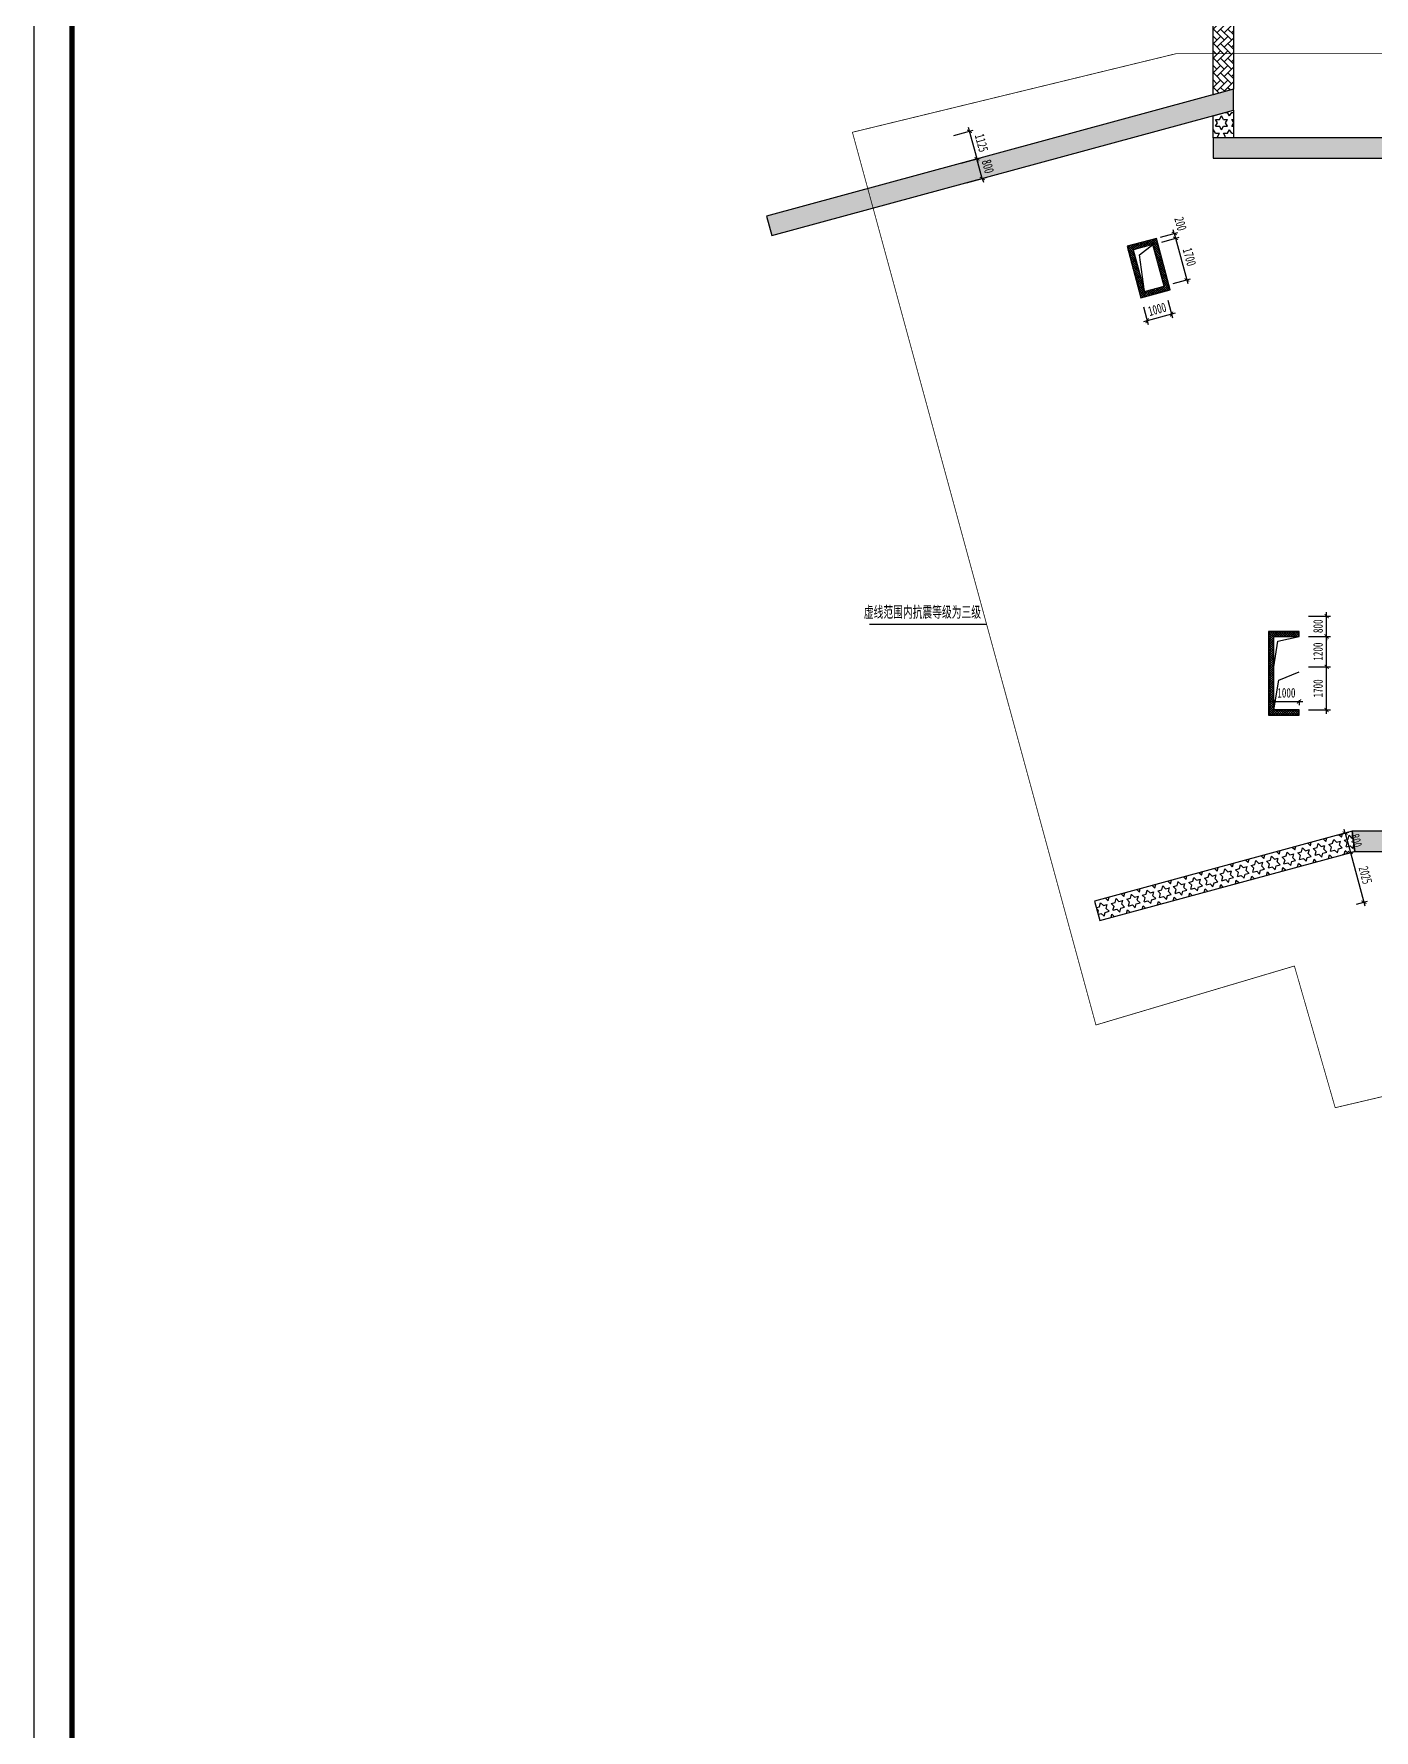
# Model space of a CAD drawing. Extents: x -302153 to 1239823, y 44204 to 1496698.
# Drawn here: x 894552 to 947381, y 794113 to 860977 of the extents above; entities that cross this region are included whole.
import ezdxf
from ezdxf.enums import TextEntityAlignment as Align
from ezdxf.xclip import XClip

# ---------------------------------------------------------------- set-up
doc = ezdxf.new("R2010")
doc.units = 0
doc.header["$LTSCALE"] = 1500
doc.header["$MEASUREMENT"] = 0
doc.header["$XCLIPFRAME"] = 0
doc.linetypes.add('DASH', pattern=[0.35, 0.25, -0.1])
doc.layers.get('0').update_dxf_attribs({"linetype": 'CONTINUOUS'})
doc.layers.get('Defpoints').update_dxf_attribs({"color": 2, "linetype": 'CONTINUOUS'})
for name, color, linetype in [('C-SHET-SHET', 144, 'CONTINUOUS'), ('HATCH1', 181, 'CONTINUOUS'), ('S_HOLE', 201, 'CONTINUOUS'), ('S_HOLE_TEXT', 201, 'CONTINUOUS'), ('S_PLAN_DIMS', 3, 'CONTINUOUS'), ('后浇带', 7, 'CONTINUOUS')]:
    doc.layers.add(name, color=color, linetype=linetype)
doc.layers.add('内框', color=8, linetype='CONTINUOUS', plot=False)
doc.layers.add('抗震等级范围线', color=110, linetype='DASH', plot=False)
doc.styles.add('TH-STYLE3', font='tssdeng.shx', dxfattribs={"width": 0.7, "bigfont": 'tssdchn.shx'})
doc.styles.add('TSSD_Dimension', font='', dxfattribs={"width": 0.7})
doc.styles.add('黑体', font='simhei.ttf')
doc.styles.get('TSSD_Dimension').set_extended_font_data('SimSun')
doc.dimstyles.new('TSSD_150_150', dxfattribs={"dimtxt": 375, "dimasz": 150, "dimexe": 150, "dimexo": 375, "dimgap": 150, "dimtad": 1, "dimdec": 0, "dimzin": 0, "dimdsep": 46, "dimtxsty": 'TSSD_Dimension', "dimblk": 'ARCHTICK', "dimblk1": 'ARCHTICK', "dimblk2": 'ARCHTICK', "dimcen": 0, "dimdle": 150, "dimclrt": 7, "dimadec": 0, "dimazin": 0, "dimtfac": 1, "dimtdec": 0, "dimtix": 1, "dimtmove": 2, "dimatfit": 3, "dimfxl": 1, "dimtolj": 1, "dimtzin": 0, "dimarcsym": 0})

# ---------------------------------------------------------------- blocks, each defined once
blk = doc.blocks.new('THAPE_A0L1_inner')
at = {"layer": '内框'}
blk.add_lwpolyline([(0, 0), (1486, 0), (1486, 841), (0, 841)], close=True, dxfattribs=at)
at = {"layer": '内框', "const_width": 1.4}
blk.add_lwpolyline([(25, 831), (25, 10), (1476, 10), (1476, 831)], close=True, dxfattribs=at)
at = {"layer": '内框', "style": '黑体', "width": 0.8}
blk.add_attdef('内框名称', (73.61, 847.62), '', height=10, dxfattribs=at)
blk = doc.blocks.new('_ArchTick')
at = {"color": 0, "const_width": 0.25}
blk.add_lwpolyline([(-0.53, -0.53), (0.53, 0.53)], dxfattribs=at)
blk = doc.blocks.new('*D96')
at = {"layer": 'Defpoints', "color": 0, "transparency": 16777216}
for p in [(944424, 838027), (945510, 838027), (944424, 837227)]:
    blk.add_point(p, dxfattribs=at)
at = {"layer": 'S_HOLE', "color": 0, "lineweight": -2, "transparency": 16777216}
for p, q in [((944799, 838027), (945660, 838027)), ((945510, 838027), (945510, 838177)), ((945510, 837227), (945510, 838027)), ((944799, 837227), (945660, 837227)), ((945510, 837227), (945510, 837077))]:
    blk.add_line(p, q, dxfattribs=at)
at = {"layer": 'S_HOLE', "color": 0, "lineweight": -2, "transparency": 16777216, "xscale": 150, "yscale": 150, "zscale": 150}
for p, rotation in [((945510, 838027), 270), ((945510, 837227), 90)]:
    blk.add_blockref('_ArchTick', p, dxfattribs=dict(at, rotation=rotation))
at = {"layer": 'S_HOLE', "color": 7, "transparency": 16777216, "insert": (945173, 837627), "char_height": 375, "attachment_point": 5, "rotation": 90, "style": 'TSSD_Dimension'}
blk.add_mtext('\\A1;800', dxfattribs=at)
blk = doc.blocks.new('*D97')
at = {"layer": 'Defpoints', "color": 0, "transparency": 16777216}
for p in [(944424, 837227), (945510, 837227), (944424, 836027)]:
    blk.add_point(p, dxfattribs=at)
at = {"layer": 'S_HOLE', "color": 0, "lineweight": -2, "transparency": 16777216}
for p, q in [((944799, 837227), (945660, 837227)), ((945510, 835877), (945510, 837377)), ((944799, 836027), (945660, 836027))]:
    blk.add_line(p, q, dxfattribs=at)
at = {"layer": 'S_HOLE', "color": 0, "lineweight": -2, "transparency": 16777216, "xscale": 150, "yscale": 150, "zscale": 150}
for p, rotation in [((945510, 837227), 90), ((945510, 836027), 270)]:
    blk.add_blockref('_ArchTick', p, dxfattribs=dict(at, rotation=rotation))
at = {"layer": 'S_HOLE', "color": 7, "transparency": 16777216, "insert": (945173, 836627), "char_height": 375, "attachment_point": 5, "rotation": 90, "style": 'TSSD_Dimension'}
blk.add_mtext('\\A1;1200', dxfattribs=at)
blk = doc.blocks.new('*D98')
at = {"layer": 'Defpoints', "color": 0, "transparency": 16777216}
for p in [(944424, 836027), (945510, 836027), (944424, 834327, 0)]:
    blk.add_point(p, dxfattribs=at)
at = {"layer": 'S_HOLE', "color": 0, "lineweight": -2, "transparency": 16777216}
for p, q in [((944799, 836027), (945660, 836027)), ((945510, 834177), (945510, 836177)), ((944799, 834327), (945660, 834327))]:
    blk.add_line(p, q, dxfattribs=at)
at = {"layer": 'S_HOLE', "color": 0, "lineweight": -2, "transparency": 16777216, "xscale": 150, "yscale": 150, "zscale": 150}
for p, rotation in [((945510, 836027), 90), ((945510, 834327), 270)]:
    blk.add_blockref('_ArchTick', p, dxfattribs=dict(at, rotation=rotation))
at = {"layer": 'S_HOLE', "color": 7, "transparency": 16777216, "insert": (945173, 835177), "char_height": 375, "attachment_point": 5, "rotation": 90, "style": 'TSSD_Dimension'}
blk.add_mtext('\\A1;1700', dxfattribs=at)
blk = doc.blocks.new('*D99')
at = {"layer": 'Defpoints', "color": 0, "transparency": 16777216}
for p in [(943424, 835087), (944424, 835087), (944424, 834664)]:
    blk.add_point(p, dxfattribs=at)
at = {"layer": 'S_HOLE', "color": 0, "lineweight": -2, "transparency": 16777216}
for p, q in [((943274, 834664), (944574, 834664)), ((943424, 834712), (943424, 834514)), ((944424, 834712), (944424, 834514))]:
    blk.add_line(p, q, dxfattribs=at)
at = {"layer": 'S_HOLE', "color": 0, "lineweight": -2, "transparency": 16777216, "xscale": 150, "yscale": 150, "zscale": 150, "rotation": 180}
blk.add_blockref('_ArchTick', (943424, 834664), dxfattribs=at)
at = {"layer": 'S_HOLE', "color": 0, "lineweight": -2, "transparency": 16777216, "xscale": 150, "yscale": 150, "zscale": 150}
blk.add_blockref('_ArchTick', (944424, 834664), dxfattribs=at)
at = {"layer": 'S_HOLE', "color": 7, "transparency": 16777216, "insert": (943924, 835002), "char_height": 375, "attachment_point": 5, "style": 'TSSD_Dimension'}
blk.add_mtext('\\A1;1000', dxfattribs=at)
blk = doc.blocks.new('*D100')
at = {"layer": 'Defpoints', "color": 0, "transparency": 16777216}
for p in [(938656, 852676), (940001, 851279), (939102, 851035)]:
    blk.add_point(p, dxfattribs=at)
at = {"layer": 'S_HOLE', "color": 0, "lineweight": -2, "transparency": 16777216}
for p, q in [((939018, 852774), (939701, 852959)), ((939517, 853064), (940040, 851134)), ((939463, 851133), (940146, 851318))]:
    blk.add_line(p, q, dxfattribs=at)
at = {"layer": 'S_HOLE', "color": 0, "lineweight": -2, "transparency": 16777216, "xscale": 150, "yscale": 150, "zscale": 150}
for p, rotation in [((939556, 852920), 105.1769255274623), ((940001, 851279), 285.1769255274623)]:
    blk.add_blockref('_ArchTick', p, dxfattribs=dict(at, rotation=rotation))
at = {"layer": 'S_HOLE', "color": 7, "transparency": 16777216, "insert": (940104, 852187), "char_height": 375, "attachment_point": 5, "rotation": 285.17693, "style": 'TSSD_Dimension'}
blk.add_mtext('\\A1;1700', dxfattribs=at)
blk = doc.blocks.new('*D114')
at = {"layer": 'Defpoints', "color": 0, "transparency": 16777216}
for p in [(938604, 852868), (938656, 852676), (939556, 852921)]:
    blk.add_point(p, dxfattribs=at)
at = {"layer": 'S_HOLE', "color": 0, "lineweight": -2, "transparency": 16777216}
for p, q in [((939503, 853113), (939464, 853258)), ((938966, 852967), (939648, 853153)), ((939018, 852774), (939700, 852960)), ((939503, 853113), (939556, 852921)), ((939556, 852921), (939595, 852776))]:
    blk.add_line(p, q, dxfattribs=at)
at = {"layer": 'S_HOLE', "color": 0, "lineweight": -2, "transparency": 16777216, "xscale": 150, "yscale": 150, "zscale": 150}
for p, rotation in [((939503, 853113), 285.2486446436288), ((939556, 852921), 105.2486446436288)]:
    blk.add_blockref('_ArchTick', p, dxfattribs=dict(at, rotation=rotation))
at = {"layer": 'S_HOLE', "color": 7, "transparency": 16777216, "insert": (939750, 853492), "char_height": 375, "attachment_point": 5, "rotation": 285.24864, "style": 'TSSD_Dimension'}
blk.add_mtext('\\A1;200', dxfattribs=at)
blk = doc.blocks.new('*D121')
at = {"layer": 'Defpoints', "color": 0, "transparency": 16777216}
for p in [(938188, 850579), (939153, 850842), (938435, 849669)]:
    blk.add_point(p, dxfattribs=at)
at = {"layer": 'S_HOLE', "color": 0, "lineweight": -2, "transparency": 16777216}
for p, q in [((938286, 850217), (938475, 849524)), ((939545, 849970), (938291, 849629)), ((939251, 850480), (939440, 849786))]:
    blk.add_line(p, q, dxfattribs=at)
at = {"layer": 'S_HOLE', "color": 0, "lineweight": -2, "transparency": 16777216, "xscale": 150, "yscale": 150, "zscale": 150}
for p, rotation in [((939400, 849931), 15.20265535815347), ((938435, 849669), 195.2026553581534)]:
    blk.add_blockref('_ArchTick', p, dxfattribs=dict(at, rotation=rotation))
at = {"layer": 'S_HOLE', "color": 7, "transparency": 16777216, "insert": (938829, 850125), "char_height": 375, "attachment_point": 5, "rotation": 15.20266, "style": 'TSSD_Dimension'}
blk.add_mtext('\\A1;1000', dxfattribs=at)
blk = doc.blocks.new('*D258')
at = {"layer": 'Defpoints', "color": 0, "transparency": 16777216}
for p in [(430744, 1375784), (431728, 1376051), (430954, 1375012)]:
    blk.add_point(p, dxfattribs=at)
at = {"layer": 'S_PLAN_DIMS', "color": 0, "lineweight": -2, "transparency": 16777216}
for p, q in [((431106, 1375882), (431873, 1376091)), ((431728, 1376051), (431689, 1376196)), ((431938, 1375279), (431728, 1376051)), ((431316, 1375110), (432083, 1375319)), ((431938, 1375279), (431978, 1375135))]:
    blk.add_line(p, q, dxfattribs=at)
at = {"layer": 'S_PLAN_DIMS', "color": 0, "lineweight": -2, "transparency": 16777216, "xscale": 150, "yscale": 150, "zscale": 150}
for p, rotation in [((431728, 1376051), 285.2024868103999), ((431938, 1375279), 105.2024868103999)]:
    blk.add_blockref('_ArchTick', p, dxfattribs=dict(at, rotation=rotation))
at = {"layer": 'S_PLAN_DIMS', "color": 7, "transparency": 16777216, "insert": (432159, 1375754), "char_height": 375, "attachment_point": 5, "rotation": 285.20249, "style": 'TSSD_Dimension'}
blk.add_mtext('\\A1;800', dxfattribs=at)
blk = doc.blocks.new('*D225')
at = {"layer": 'Defpoints', "color": 0, "transparency": 16777216}
for p in [(430449, 1376870), (431433, 1377137), (430744, 1375784)]:
    blk.add_point(p, dxfattribs=at)
at = {"layer": 'S_PLAN_DIMS', "color": 0, "lineweight": -2, "transparency": 16777216}
for p, q in [((430811, 1376968), (431578, 1377177)), ((431768, 1375907), (431394, 1377282)), ((431106, 1375882), (431873, 1376091))]:
    blk.add_line(p, q, dxfattribs=at)
at = {"layer": 'S_PLAN_DIMS', "color": 0, "lineweight": -2, "transparency": 16777216, "xscale": 150, "yscale": 150, "zscale": 150}
for p, rotation in [((431433, 1377137), 105.2024868109855), ((431728, 1376051), 285.2024868109855)]:
    blk.add_blockref('_ArchTick', p, dxfattribs=dict(at, rotation=rotation))
at = {"layer": 'S_PLAN_DIMS', "color": 7, "transparency": 16777216, "insert": (431907, 1376683), "char_height": 375, "attachment_point": 5, "rotation": 285.20249, "style": 'TSSD_Dimension'}
blk.add_mtext('\\A1;1125', dxfattribs=at)
blk = doc.blocks.new('*D378')
at = {"layer": 'Defpoints', "color": 0, "transparency": 16777216}
for p in [(-255563, 35802), (-255353, 35030), (-254627, 35227)]:
    blk.add_point(p, dxfattribs=at)
at = {"layer": 'S_PLAN_DIMS', "color": 0, "lineweight": -2, "transparency": 16777216}
for p, q in [((-254836, 35999), (-254876, 36144)), ((-255129, 35920), (-254692, 36038)), ((-254836, 35999), (-254627, 35227)), ((-254919, 35148), (-254482, 35266)), ((-254627, 35227), (-254587, 35082))]:
    blk.add_line(p, q, dxfattribs=at)
at = {"layer": 'S_PLAN_DIMS', "color": 0, "lineweight": -2, "transparency": 16777216, "xscale": 150, "yscale": 150, "zscale": 150}
for p, rotation in [((-254836, 35999), 285.2024580529716), ((-254627, 35227), 105.2024580529716)]:
    blk.add_blockref('_ArchTick', p, dxfattribs=dict(at, rotation=rotation))
at = {"layer": 'S_PLAN_DIMS', "color": 7, "transparency": 16777216, "insert": (-254406, 35702), "char_height": 375, "attachment_point": 5, "rotation": 285.20246, "style": 'TH-STYLE3'}
blk.add_mtext('\\A1;800', dxfattribs=at)
blk = doc.blocks.new('*D379')
at = {"layer": 'Defpoints', "color": 0, "transparency": 16777216}
for p in [(-255353, 35030), (-254822, 33075), (-254096, 33273)]:
    blk.add_point(p, dxfattribs=at)
at = {"layer": 'S_PLAN_DIMS', "color": 0, "lineweight": -2, "transparency": 16777216}
for p, q in [((-254919, 35148), (-254482, 35266)), ((-254666, 35372), (-254056, 33128)), ((-254388, 33193), (-253951, 33312))]:
    blk.add_line(p, q, dxfattribs=at)
at = {"layer": 'S_PLAN_DIMS', "color": 0, "lineweight": -2, "transparency": 16777216, "xscale": 150, "yscale": 150, "zscale": 150}
for p, rotation in [((-254627, 35227), 105.2024580482193), ((-254096, 33273), 285.2024580482193)]:
    blk.add_blockref('_ArchTick', p, dxfattribs=dict(at, rotation=rotation))
at = {"layer": 'S_PLAN_DIMS', "color": 7, "transparency": 16777216, "insert": (-254035, 34339), "char_height": 375, "attachment_point": 5, "rotation": 285.20246, "style": 'TH-STYLE3'}
blk.add_mtext('\\A1;2025', dxfattribs=at)
blk = doc.blocks.new('BW-28198709', base_point=(417020.2, 1312227.4, -1600))
at = {"layer": '后浇带'}
h = blk.add_hatch(dxfattribs=at)
h.set_pattern_fill('AR-HBONE', color=8, scale=2, angle=-90)
h.set_pattern_definition([(315, (-523958.87, 14582.67), (287.368196, -7e-14), [609.6, -203.2]), (45, (-523815.19, 14438.99), (287.368196, -7e-14), [609.6, -203.2])])
h.paths.add_polyline_path([(441040, 1378581.7), (441840, 1378799.1), (441840.5, 1398602.2), (441040.5, 1398602.2)])
h = blk.add_hatch(dxfattribs=at)
h.set_pattern_fill('STARS', color=8, scale=50, angle=15.204676, style=0)
h.set_pattern_definition([(15.204676, (-1557862.15, -1486589.42), (-72.113978, 265.337946), [158.75, -158.75]), (75.204676, (-1557862.15, -1486589.42), (-265.84639, 70.216436), [158.75, -158.75]), (135.204676, (-1557821.6, -1486435.93), (-193.732413, -195.12151), [158.75, -158.75])])
h.paths.add_polyline_path([(423641.7, 1373024.9), (441840, 1377970.1), (441840, 1378799.1), (423431.8, 1373796.9)])
h = blk.add_hatch(dxfattribs=at)
h.set_pattern_fill('STARS', color=8, scale=50, style=0)
h.set_pattern_definition([(0, (-500000, 0), (0, 274.963), [158.75, -158.75]), (60, (-500000, 0), (-238.124943, 137.4815), [158.75, -158.75]), (120, (-499920.62, 137.48), (-238.124943, -137.4815), [158.75, -158.75])])
h.paths.add_polyline_path([(441039.9, 1376879.1), (441839.9, 1376879.1), (441840.1, 1377970.1), (441040, 1377752.7)])
h = blk.add_hatch(dxfattribs=at)
h.set_pattern_fill('STARS', color=8, scale=50, style=0)
h.set_pattern_definition([(0, (-499998.8, 6500), (0, 274.963), [158.75, -158.75]), (60, (-499998.8, 6500), (-238.124943, 137.4815), [158.75, -158.75]), (120, (-499919.43, 6637.48), (-238.124943, -137.4815), [158.75, -158.75])])
h.paths.add_polyline_path([(441039.9, 1376079.1), (497498.8, 1376077.5), (497498.8, 1376877.5), (441039.9, 1376879.1)])
at = {"layer": '后浇带', "color": 8}
for points, elevation in [([(441040.5, 1398602.2), (441840.5, 1398602.2), (441840, 1378799.1), (441040, 1378581.7)], 0), ([(423641.7, 1373024.9), (441840, 1377970.1), (441840, 1378799.1), (423431.8, 1373796.9)], 0), ([(441040, 1377752.7), (441840.1, 1377970.1), (441839.9, 1376879.1), (441039.9, 1376879.1)], -1000), ([(441039.9, 1376079.1), (497498.8, 1376077.5), (497498.8, 1376877.5), (441039.9, 1376879.1)], -1000)]:
    blk.add_lwpolyline(points, close=True, dxfattribs=dict(at, elevation=elevation))
at = {"layer": 'S_PLAN_DIMS'}
dim = blk.add_linear_dim(base=(431433.3, 1377137.3), p1=(430744, 1375783.9), p2=(430448.9, 1376869.8), angle=285.202487, dimstyle='TSSD_150_150', dxfattribs=at)
dim.commit()
dim.dimension.update_dxf_attribs({"geometry": '*D225', "text_midpoint": (431906.6, 1376682.8)})
dim = blk.add_aligned_dim(p1=(430953.8, 1375011.9), p2=(430744, 1375783.9), distance=-1020.2, dimstyle='TSSD_150_150', dxfattribs=at)
dim.commit()
dim.dimension.update_dxf_attribs({"geometry": '*D258', "text_midpoint": (432159, 1375753.9)})
blk = doc.blocks.new('A$C1DF81372')
at = {"layer": '后浇带'}
h = blk.add_hatch(dxfattribs=at)
h.set_pattern_fill('STARS', color=8, scale=50, angle=15.204676, style=0)
h.set_pattern_definition([(15.204676, (-2247385.8, -2827445.8), (-72.113978, 265.337946), [158.75, -158.75]), (75.204676, (-2247385.8, -2827445.8), (-265.84639, 70.216436), [158.75, -158.75]), (135.204676, (-2247345.26, -2827292.3), (-193.732413, -195.12151), [158.75, -158.75])])
h.paths.add_polyline_path([(-264499.6, 32544.1), (-254449.8, 35275.1), (-254556.6, 36075.1), (-264709.4, 33316.1)])
h = blk.add_hatch(dxfattribs=at)
h.set_pattern_fill('STARS', color=8, scale=50, style=0)
h.set_pattern_definition([(0, (-2899659.54, -2204554.35), (0, 274.963), [158.75, -158.75]), (60, (-2899659.54, -2204554.35), (-238.124943, 137.4815), [158.75, -158.75]), (120, (-2899580.16, -2204416.87), (-238.124943, -137.4815), [158.75, -158.75])])
h.paths.add_polyline_path([(-254449.8, 35275.1), (-205824.9, 35273.3), (-205824.9, 36073.3), (-254556.6, 36075.1)])
at = {"layer": '后浇带', "color": 8, "elevation": -1000}
for points in [[(-264499.6, 32544.1), (-254449.8, 35275.1), (-254556.6, 36075.1), (-264709.4, 33316.1)], [(-254449.8, 35275.1), (-205824.9, 35273.3), (-205824.9, 36073.3), (-254556.6, 36075.1)]]:
    blk.add_lwpolyline(points, close=True, dxfattribs=at)
at = {"layer": 'S_PLAN_DIMS'}
dim = blk.add_aligned_dim(p1=(-255563.1, 35801.6), p2=(-255353.3, 35029.6), distance=753.2, dimstyle='TSSD_150_150', dxfattribs=at)
dim.commit()
dim.dimension.update_dxf_attribs({"geometry": '*D378', "text_midpoint": (-254405.7, 35701.6)})
dim = blk.add_linear_dim(base=(-254095.5, 33273), p1=(-255353.3, 35029.6), p2=(-254822.3, 33075.4), angle=105.202458, dimstyle='TSSD_150_150', dxfattribs=at)
dim.commit()
dim.dimension.update_dxf_attribs({"geometry": '*D379', "text_midpoint": (-254035.3, 34338.5)})

msp = doc.modelspace()

# ---------------------------------------------------------------- hatches: boundary and pattern name
at = {"layer": 'HATCH1'}
h = msp.add_hatch(dxfattribs=at)
h.set_pattern_fill('HOLE_MATETIEL', color=256, scale=20, style=0)
h.set_pattern_definition([(45, (18101.35, -26.604), (-44.9012806, 44.9012806), []), (135, (18101.35, -26.604), (-44.9012806, -44.9012806), [])])
h.paths.add_polyline_path([(938798.7745, 852918.5833), (937641.2247, 852603.955), (938189.7291, 850576.1574), (939348.5546, 850895.4261)])
h.paths.add_polyline_path([(938658.2314, 852673.1257), (939103.2987, 851035.3052), (938330.3482, 850822.3522), (937886.421, 852463.3443)], flags=16)
h = msp.add_hatch(dxfattribs=at)
h.set_pattern_fill('HOLE_MATETIEL', color=256, scale=20, style=0)
h.set_pattern_definition([(45, (0, 0), (-44.9012806, 44.9012806), []), (135, (0, 0), (-44.9012806, -44.9012806), [])])
h.paths.add_polyline_path([(944423.8944, 837424.4606), (943223.8944, 837424.4606), (943223.8944, 834127.4606), (944423.895, 834127.4606), (944423.895, 834327.4606), (943423.8944, 834327.4606), (943423.8944, 837224.4606), (944423.895, 837224.4606)])

# ---------------------------------------------------------------- linework, layer by layer
for points in [[(938798.7745, 852918.5833), (937641.2253, 852603.9551), (938189.7297, 850576.1576), (939348.5546, 850895.4261)], [(938658.2313, 852673.1258), (937886.27, 852463.3034), (938330.1972, 850822.3113), (939103.2987, 851035.3053)]]:
    msp.add_lwpolyline(points, close=True, dxfattribs=at)
msp.add_lwpolyline([(944423.8944, 837424.4606), (943223.8944, 837424.4606), (943223.8944, 834127.4606), (944423.895, 834127.4606), (944423.895, 834327.4606), (943423.8944, 834327.4606), (943423.8944, 837224.4606), (944423.895, 837224.4606), (944423.8944, 837424.4606)], dxfattribs=at)
at = {"layer": 'S_HOLE'}
for points in [[(938332.0349, 850822.8175), (938135.9748, 852270.3153), (938658.2313, 852673.1258)], [(943423.895, 836027.3699), (943589.3328, 837042.5183), (944423.895, 837227.3696)], [(943423.895, 834327.4606), (943621.5504, 835503.8267), (944423.8944, 835824.4606)]]:
    msp.add_lwpolyline(points, dxfattribs=at)
at = {"layer": '抗震等级范围线', "linetype": 'ByBlock'}
msp.add_line((927494.8293, 837704.5151), (932107.2397, 837704.5151), dxfattribs=at)
at = {"layer": '抗震等级范围线', "ltscale": 2, "const_width": 30}
msp.add_lwpolyline([(1000389.3605, 825549.9333), (1000311.8475, 860196.2573), (939567.9123, 860196.2573), (926816.772, 857099.8766), (936416.0528, 821907.9931), (944240.2872, 824233.4376), (945848.2902, 818647.5644), (951381.213, 819946.6196), (994937.607, 819946.6196), (994937.607, 825549.9333), (1000389.3605, 825549.9333)], dxfattribs=at)

# ---------------------------------------------------------------- block references
at = {"layer": 'C-SHET-SHET'}
ref = msp.add_blockref('BW-28198709', (917020.2426, 792227.3696, -1600.0008), dxfattribs=at)
XClip(ref).set_block_clipping_path([(435362.5638281001, 1350480.475677236), (436231.0677362112, 1350716.4861888569), (436530.3850969381, 1350694.5491639881), (443223.895106666, 1352232.2498489721), (443223.8951079109, 1352727.369602198), (450423.8948637702, 1352727.369602198), (450423.8948637702, 1350727.3695845981), (479823.8968168952, 1350727.3695845981), (479823.8968168952, 1352727.369602198), (487023.8967896138, 1352727.369602198), (487023.8967983952, 1367527.371133002), (505623.8950209829, 1367527.371121967), (505623.895020982, 1373527.3695999871), (510923.894022796, 1373527.3695999871), (510823.894846655, 1384227.3695992811), (516473.895020988, 1384227.369599273), (516323.895020987, 1410427.3695992811), (511023.893581031, 1410427.3687550919), (511023.8948474519, 1426727.3695992799), (512923.895654668, 1426727.3695992799), (512923.895654668, 1427927.3695992441), (522823.895654668, 1427927.3695992441), (522823.895654668, 1441531.582584409), (401660.4589128681, 1441531.582584409), (424761.4938001998, 1368899.427608334)])
at = {"layer": 'S_HOLE_TEXT'}
msp.add_blockref('A$C1DF81372', (1201073.895, 793477.3719), dxfattribs=at)
at = {"layer": '内框', "xscale": 150, "yscale": 150, "zscale": 150, "rotation": 270}
msp.add_blockref('THAPE_A0L1_inner', (894551.8051, 950147.9042), dxfattribs=at)

# ---------------------------------------------------------------- texts
at = {"layer": '抗震等级范围线', "linetype": 'ByBlock', "style": 'TH-STYLE3', "width": 0.7}
msp.add_text('虚线范围内抗震等级为三级', height=500, rotation=359.999975454, dxfattribs=at).set_placement((929576.7073, 838169.5546), align=Align.MIDDLE_CENTER)

# ---------------------------------------------------------------- dimensions: what is measured, and where the dimension line sits
at = {"layer": 'S_HOLE'}
dim = msp.add_linear_dim(base=(939555.5795, 852920.754), p1=(938603.871, 852868.1401), p2=(938656.3532, 852675.6197), angle=285.248644644, dimstyle='TSSD_150_150', dxfattribs=at)
dim.commit()
dim.dimension.update_dxf_attribs({"geometry": '*D114', "text_midpoint": (939750.221, 853492.4825), "dimtype": 161})
for p1, p2, distance, picture, middle in [((938656.3532, 852675.6197), (939101.5033, 851034.5836), 931.9509, '*D100', (940104.1033, 852187.4445)), ((939152.9999, 850841.5403), (938188.0007, 850579.3078), 943.7912, '*D121', (938829.4904, 850125.3505))]:
    dim = msp.add_aligned_dim(p1=p1, p2=p2, distance=distance, dimstyle='TSSD_150_150', dxfattribs=at)
    dim.commit()
    dim.dimension.update_dxf_attribs({"geometry": picture, "text_midpoint": middle})
for base, p1, p2, picture, middle in [((945510.2828, 838027.3696), (944423.895, 837227.3696), (944423.895, 838027.3696), '*D96', (945172.7828, 837627.3696)), ((945510.2828, 837227.3696), (944423.8295, 836027.3699), (944423.895, 837227.3696), '*D97', (945172.7828, 836627.3697)), ((945510.2828, 836027.3699), (944423.7836, 834327.3125, 0), (944423.8295, 836027.3699), '*D98', (945172.7828, 835177.3412))]:
    dim = msp.add_linear_dim(base=base, p1=p1, p2=p2, angle=90, dimstyle='TSSD_150_150', dxfattribs=at)
    dim.commit()
    dim.dimension.update_dxf_attribs({"geometry": picture, "text_midpoint": middle})
dim = msp.add_linear_dim(base=(944423.895, 834664.2821), p1=(943423.895, 835087.3696), p2=(944423.895, 835087.3696), dimstyle='TSSD_150_150', dxfattribs=at)
dim.commit()
dim.dimension.update_dxf_attribs({"geometry": '*D99', "text_midpoint": (943923.895, 835001.7821)})

doc.saveas('drawing.dxf')
